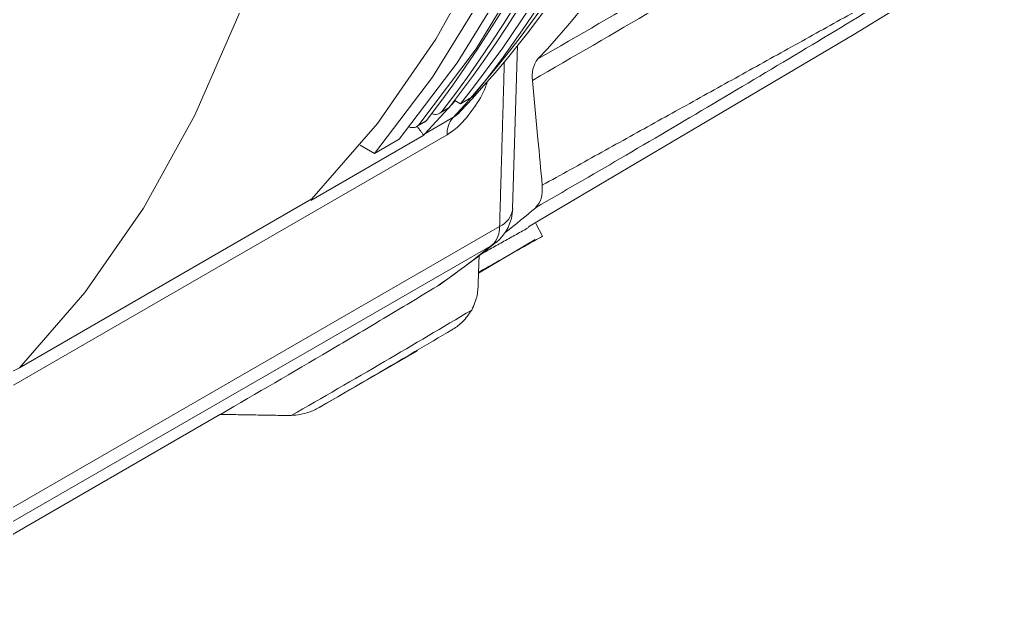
# Model space of a CAD drawing. Extents: x 2 to 136, y 1 to 99.
# Drawn here: x 101.617 to 102.96, y 79.604 to 80.411 of the extents above; entities that cross this region are included whole.
import ezdxf

# ---------------------------------------------------------------- set-up
doc = ezdxf.new("R2010")
doc.units = 0
doc.header["$MEASUREMENT"] = 0
doc.linetypes.add('SLD-Solid', pattern=[0])
doc.layers.add('OBJECT', color=7, linetype='CONTINUOUS')

msp = doc.modelspace()

# ---------------------------------------------------------------- linework, layer by layer
at = {"layer": 'OBJECT', "linetype": 'SLD-Solid', "lineweight": 15}
for p, q in [((102.2981, 80.1488), (102.3049, 80.3751)), ((102.2432, 80.3039), (102.2262, 80.2941)), ((102.1772, 80.2526), (102.2192, 80.2981)), ((102.198, 80.2809), (102.2085, 80.287)), ((102.2008, 80.2833), (102.2113, 80.2894)), ((102.2187, 80.2984), (102.2262, 80.2941)), ((102.1772, 80.2526), (102.216, 80.275)), ((102.1662, 80.2626), (102.1768, 80.2687)), ((102.169, 80.265), (102.1796, 80.271)), ((102.2078, 80.2511), (101.6091, 79.9055)), ((102.0196, 80.1606), (102.1756, 80.2507)), ((102.1076, 80.2256), (102.1415, 80.2452)), ((102.1772, 80.2526), (102.1755, 80.2508)), ((102.1755, 80.2508), (102.1756, 80.2507)), ((102.1076, 80.2256), (102.0878, 80.237)), ((101.6173, 79.9294), (102.0213, 80.1626)), ((101.6065, 79.7357), (102.2804, 80.1247)), ((102.3203, 80.124), (102.3365, 80.1336)), ((102.3398, 80.1111), (102.3306, 80.1289)), ((102.2702, 80.099), (101.5964, 79.71)), ((102.2513, 80.0603), (102.3293, 80.1064)), ((102.2756, 80.1027), (102.2702, 80.099)), ((102.0321, 79.875), (102.167, 79.9529)), ((101.4421, 79.6037), (101.895, 79.8652))]:
    msp.add_line(p, q, dxfattribs=at)
at = {"layer": 'OBJECT', "linetype": 'SLD-Solid', "lineweight": 15, "flags": 128}
for points in [[(102.1415, 80.2452), (102.2216, 80.3506), (102.2931, 80.4665), (102.3557, 80.5927), (102.4091, 80.7284), (102.4531, 80.8732), (102.4875, 81.0264), (102.5122, 81.1875), (102.527, 81.3557), (102.532, 81.5304), (102.527, 81.7108), (102.5122, 81.8961), (102.4875, 82.0857), (102.4531, 82.2786), (102.4091, 82.4742), (102.3557, 82.6716), (102.2931, 82.87), (102.2216, 83.0685), (102.1415, 83.2664)], [(102.1076, 80.2256), (102.1877, 80.331), (102.2592, 80.4469), (102.3218, 80.5731), (102.3751, 80.7088), (102.4191, 80.8536), (102.4535, 81.0069), (102.4782, 81.1679), (102.4931, 81.3361), (102.498, 81.5108), (102.4931, 81.6912), (102.4782, 81.8765), (102.4535, 82.0661), (102.4191, 82.2591), (102.3751, 82.4546), (102.3218, 82.652), (102.2592, 82.8504), (102.1877, 83.0489), (102.1076, 83.2468)], [(102.0213, 80.1626), (102.1116, 80.2668), (102.1925, 80.3833), (102.2635, 80.5114), (102.3243, 80.6506), (102.3746, 80.8003), (102.4142, 80.9598), (102.4429, 81.1282), (102.4605, 81.3049), (102.4671, 81.4889)], [(101.6173, 79.9294), (101.7077, 80.0336), (101.7885, 80.15), (101.8595, 80.2782), (101.9203, 80.4174), (101.9706, 80.5671), (102.0102, 80.7266), (102.0389, 80.895), (102.0566, 81.0717), (102.0631, 81.2557)], [(102.169, 80.265), (102.2479, 80.3702), (102.3182, 80.4859), (102.3798, 80.6115), (102.4323, 80.7465), (102.4756, 80.8904), (102.5094, 81.0426), (102.5279, 81.1571)], [(102.3365, 80.1336), (102.7694, 80.3899), (102.8807, 80.4586)], [(102.2113, 80.2894), (102.2097, 80.2878), (102.2085, 80.287)], [(102.1796, 80.271), (102.178, 80.2695), (102.1768, 80.2687)], [(102.1967, 80.0437), (102.2504, 80.0828), (102.2756, 80.1027)]]:
    msp.add_lwpolyline(points, dxfattribs=at)
at = {"layer": 'OBJECT', "linetype": 'SLD-Solid', "lineweight": 15}
for centre, radius, start, end in [((100.7562, 81.3615), 1.793, 322.5433, 353.417), ((100.7869, 81.3686), 1.7823, 322.4893, 352.6837), ((100.8196, 81.3626), 1.7574, 322.3607, 350.9366), ((100.9443, 81.3234), 1.644, 321.2361, 347.7716), ((100.9698, 81.328), 1.6341, 321.1916, 346.9626), ((101.0739, 81.3256), 1.5519, 317.3885, 345.752), ((101.1319, 81.3135), 1.5028, 316.772, 345.4368), ((101.2695, 81.3479), 1.4545, 317.0032, 341.1494), ((102.3626, 80.3327), 0.0374, 141.4788, 189.6885), ((102.192, 80.2912), 0.0118, 246.186, 317.8121), ((102.2424, 80.2526), 0.0346, 139.6119, 182.4222), ((102.1603, 80.2729), 0.0118, 246.186, 317.8121), ((102.2365, 80.1508), 0.062, 309.1038, 358.3207), ((102.2679, 80.1529), 0.0308, 293.7695, 352.463), ((101.5552, 81.0598), 1.1947, 307.8385, 310.4418), ((102.2476, 80.1228), 0.0328, 313.6403, 3.298), ((101.5215, 81.02), 1.1869, 304.5378, 309.112)]:
    msp.add_arc(centre, radius, start, end, dxfattribs=at)
for centre, major_axis, ratio, start_param, end_param in [((102.2257, 80.2099), (0.0494, -0.0416), 0.566339, 3.102044, 3.171042), ((102.0441, 80.1051), (-0.0134, 0.0629), 0.501611, 0.32389, 0.392888)]:
    msp.add_ellipse(centre, major_axis=major_axis, ratio=ratio, start_param=start_param, end_param=end_param, dxfattribs=at)
for points, knots in [([(102.9377, 80.6888), (102.8961, 80.6636), (102.7489, 80.5744), (102.5449, 80.4535), (102.3819, 80.3589), (102.3257, 80.3264)], [0, 0, 0, 0, 0.205007, 0.726102, 1, 1, 1, 1]), ([(102.3333, 80.356), (102.3895, 80.3885), (102.5525, 80.483), (102.7456, 80.5973), (102.882, 80.6798), (102.9128, 80.6985)], [0, 0, 0, 0, 0.289222, 0.839473, 1, 1, 1, 1]), ([(102.9597, 80.526), (102.9163, 80.4995), (102.8311, 80.4474), (102.7028, 80.37), (102.5752, 80.2939), (102.4504, 80.2203), (102.369, 80.1731), (102.3301, 80.1505)], [0, 0, 0, 0, 0.206019, 0.404831, 0.608657, 0.812864, 1, 1, 1, 1]), ([(102.3257, 80.3264), (102.3282, 80.2993), (102.3327, 80.2511), (102.3373, 80.2028), (102.3393, 80.1816)], [0, 0, 0, 0, 0.560001, 1, 1, 1, 1]), ([(102.263, 80.3231), (102.2623, 80.3211), (102.2585, 80.309), (102.2448, 80.2878), (102.2265, 80.264), (102.2132, 80.2548), (102.2078, 80.2511)], [0, 0, 0, 0, 0.069376, 0.414955, 0.763408, 1, 1, 1, 1]), ([(102.216, 80.275), (102.2179, 80.2763), (102.2217, 80.2787), (102.2252, 80.2824), (102.2269, 80.2842)], [0, 0, 0, 0, 0.519856, 1, 1, 1, 1]), ([(102.3301, 80.1505), (102.3332, 80.1543), (102.3394, 80.1617), (102.3393, 80.175), (102.3393, 80.1816)], [0, 0, 0, 0, 0.49976, 1, 1, 1, 1]), ([(102.1944, 80.0422), (102.1696, 80.0272), (102.1199, 79.9972), (102.0201, 79.9379), (101.9449, 79.8942), (101.8948, 79.865)], [0, 0, 0, 0, 0.250123, 0.500246, 1, 1, 1, 1]), ([(102.2419, 80.0091), (102.2449, 80.016), (102.2494, 80.026), (102.2502, 80.0358), (102.2505, 80.0389)], [0, 0, 0, 0, 0.681912, 1, 1, 1, 1]), ([(101.9926, 79.8634), (102.0356, 79.8882), (102.119, 79.9362), (102.2018, 79.9854), (102.2419, 80.0091)], [0, 0, 0, 0, 0.515589, 1, 1, 1, 1]), ([(102.2146, 79.9819), (102.215, 79.9821), (102.2202, 79.9853), (102.2307, 79.9931), (102.2379, 80.0035), (102.2419, 80.0091)], [0, 0, 0, 0, 0.036596, 0.474246, 1, 1, 1, 1]), ([(102.2146, 79.9819), (102.1976, 79.9718), (102.137, 79.9359), (102.076, 79.9005), (102.0322, 79.8751)], [0, 0, 0, 0, 0.280814, 1, 1, 1, 1]), ([(101.2017, 79.8415), (101.249, 79.84), (101.3449, 79.8369), (101.4867, 79.8652), (101.5728, 79.9075), (101.6173, 79.9294)], [0, 0, 0, 0, 0.319145, 0.647516, 1, 1, 1, 1]), ([(102.0322, 79.8751), (102.0318, 79.8749), (102.027, 79.8721), (102.0146, 79.866), (102.001, 79.8644), (101.9926, 79.8634)], [0, 0, 0, 0, 0.030541, 0.405065, 1, 1, 1, 1])]:
    msp.add_open_spline(points, degree=3, knots=knots, dxfattribs=at)
for points in [[(102.3393, 80.1816), (102.9597, 80.526)], [(102.2804, 80.1247), (102.2869, 80.3526)], [(102.1755, 80.2508), (102.1664, 80.263)], [(102.1755, 80.2508), (102.1772, 80.2526)], [(102.0213, 80.1626), (102.0195, 80.1608)], [(102.2513, 80.0614), (102.3398, 80.1111)], [(102.3207, 80.1233), (102.2521, 80.0849)], [(102.2521, 80.0841), (102.2505, 80.0389)], [(101.8948, 79.865), (101.9926, 79.8634)]]:
    msp.add_open_spline(points, degree=1, dxfattribs=at)

doc.saveas('drawing.dxf')
